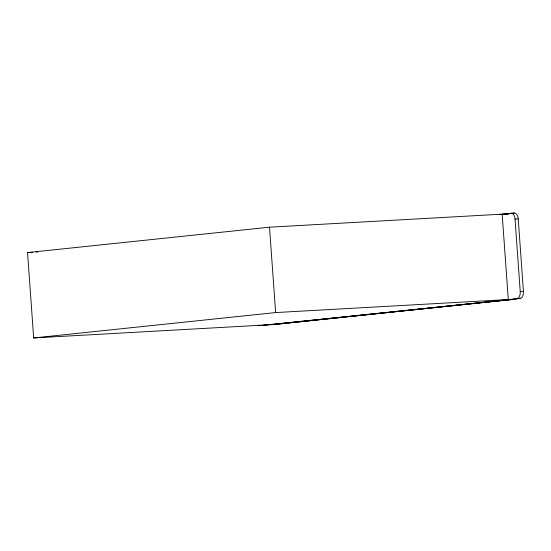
<?xml version="1.0" encoding="UTF-8"?>
<svg xmlns="http://www.w3.org/2000/svg" width="551" height="551" viewBox="0 0 551 551"><rect width="100%" height="100%" fill="white"/><g stroke="black" fill="none" stroke-linecap="round" stroke-linejoin="round"><path stroke-width="0.83" d="M266.326 324.925L33.673 337.956L27.55 252.578L269.508 227.191L508.215 213.816M276.189 324.346L520.089 298.449A6.77 3.829 86.8 0 0 523.422 291.3L518.229 218.905A6.247 3.54 86.8 0 0 514.262 213.044L502.161 214.153L508.284 299.53L275.631 312.569L33.673 337.956M499.206 214.621L502.505 214.277M504.868 214.002L506.114 213.871M506.596 213.85L508.297 213.671M510.006 213.492L514.262 213.044M501.011 214.608L503.573 214.339M501.885 214.642L503.593 214.463M507.01 214.105L508.718 213.926M257.772 325.042A10.18 5.765 86.8 0 0 260.024 325.586L520.089 298.449M260.024 325.586L277.415 324.222M271.202 324.567L514.834 299.303M274.832 324.367L512.258 299.448M506.135 214.07L508.07 213.967M511.073 213.223A6.247 3.54 86.8 0 1 515.04 219.084L518.229 218.905M27.55 252.578L32.702 252.296M36.132 252.103L37.854 252.007M516.9 298.628A6.77 3.829 86.8 0 0 520.234 291.479L523.422 291.3M515.04 219.084L520.234 291.479M269.508 227.191L275.631 312.569M263.213 325.407A10.18 5.765 86.8 0 1 262.462 325.4"/></g></svg>
